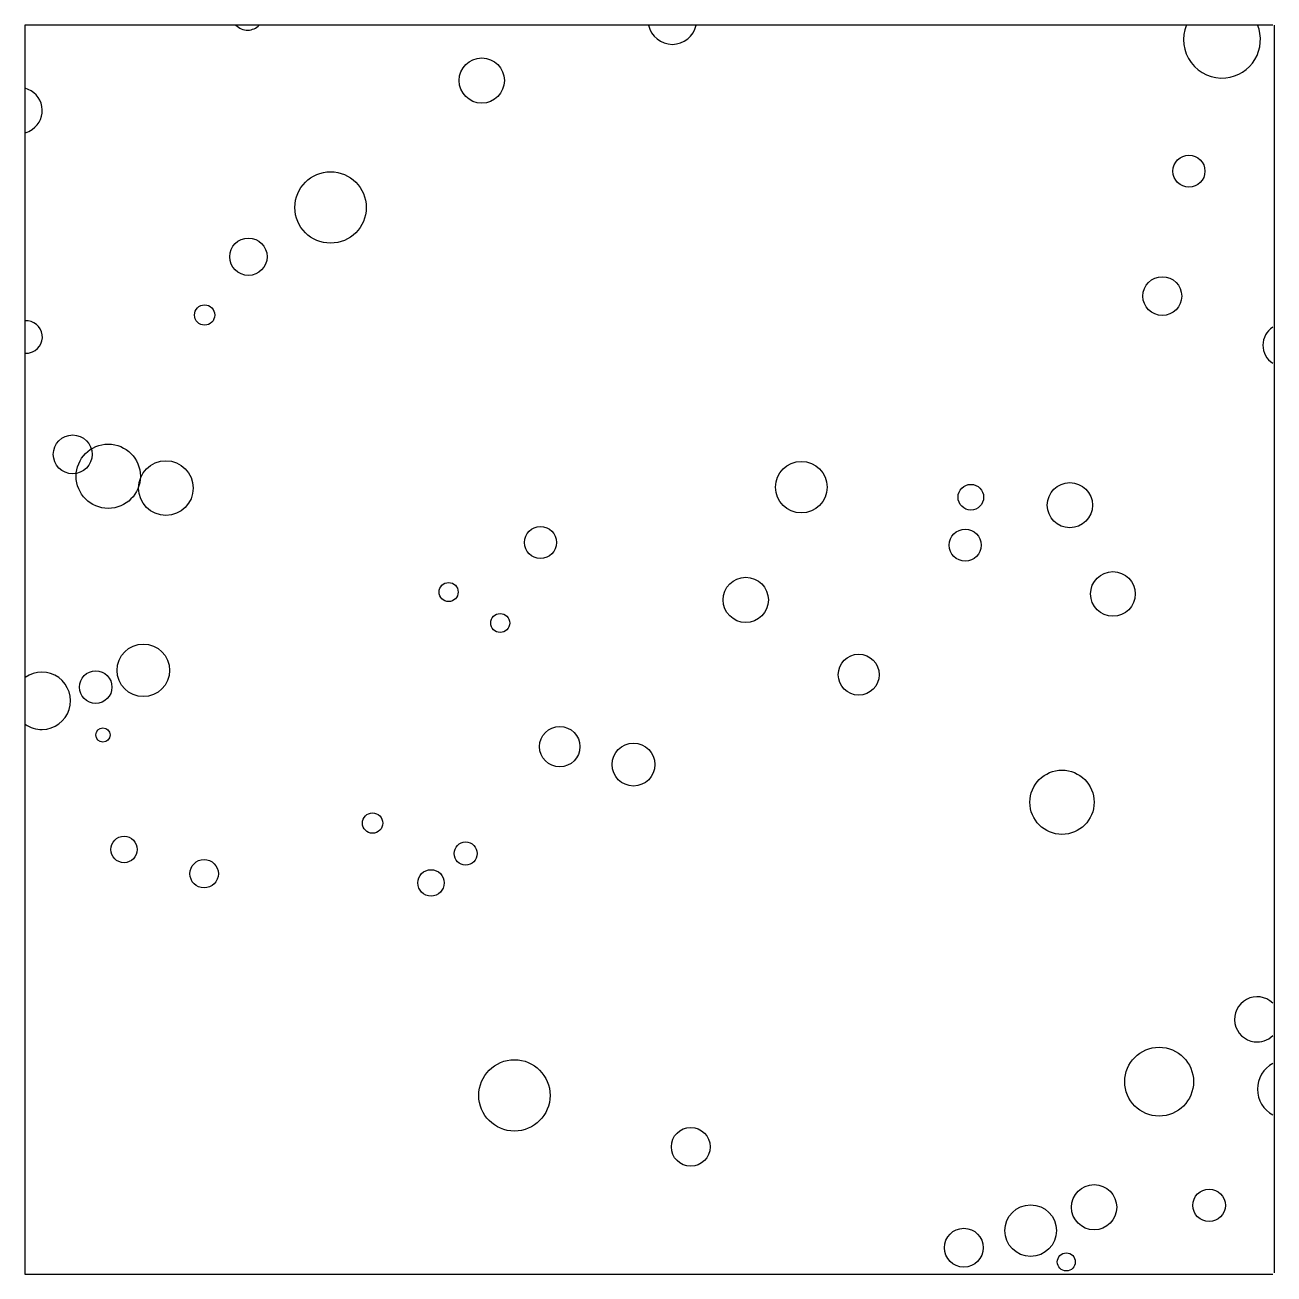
# Model space of a CAD drawing. Extents: x 9.056 to 10.04, y 4.556 to 5.54.
import ezdxf

# ---------------------------------------------------------------- set-up
doc = ezdxf.new("R2010")
doc.units = 0
doc.layers.add('LAYER1', color=7, linetype='CONTINUOUS')
doc.layers.add('LAYER12', color=5, linetype='CONTINUOUS')

msp = doc.modelspace()

# ---------------------------------------------------------------- linework, layer by layer
at = {"layer": 'LAYER1', "color": 7, "linetype": 'CONTINUOUS'}
for points in [[(9.0561, 4.5561), (9.056, 4.5561)], [(9.056, 4.5561), (10.0388, 4.5561)], [(9.056, 4.5561), (9.0561, 4.5561)], [(9.0561, 4.5561), (9.0561, 4.5561)]]:
    msp.add_lwpolyline(points, dxfattribs=at)
for centre, radius in [((9.4158, 5.4962), 0.0178), ((9.9728, 5.4248), 0.0126), ((9.2967, 5.3962), 0.0281), ((9.232, 5.3574), 0.0147), ((9.9518, 5.3264), 0.0153), ((9.1975, 5.3115), 0.008), ((9.0936, 5.2017), 0.0153), ((9.1216, 5.1845), 0.0253), ((9.167, 5.1752), 0.0215), ((9.6675, 5.1759), 0.0203), ((9.801, 5.168), 0.0101), ((9.879, 5.1617), 0.0178), ((9.462, 5.1323), 0.0126), ((9.7966, 5.1302), 0.0126), ((9.9129, 5.0918), 0.0176), ((9.3897, 5.0933), 0.0075), ((9.6237, 5.0871), 0.0178), ((9.4303, 5.0689), 0.0075), ((9.1492, 5.0316), 0.0207), ((9.7127, 5.0282), 0.0161), ((9.1117, 5.0184), 0.0128), ((9.1174, 4.9807), 0.0056), ((9.4772, 4.9715), 0.0159), ((9.5353, 4.9574), 0.0169), ((9.8728, 4.9277), 0.0253), ((9.3298, 4.9113), 0.008), ((9.134, 4.8905), 0.0104), ((9.4031, 4.8873), 0.0091), ((9.1971, 4.8714), 0.0112), ((9.3758, 4.8642), 0.0104), ((9.9493, 4.7076), 0.0271), ((9.4415, 4.6968), 0.0281), ((9.5804, 4.6563), 0.0153), ((9.8981, 4.6087), 0.0178), ((9.9887, 4.6102), 0.0128), ((9.8481, 4.5903), 0.0203), ((9.7955, 4.5768), 0.0153), ((9.8762, 4.5656), 0.0071)]:
    msp.add_circle(centre, radius, dxfattribs=at)
for centre, radius, start, end in [((9.2313, 5.5485), 0.0126, -136.8934, -89.0569), ((9.2313, 5.5485), 0.0126, -89.0569, -43.1036), ((9.5659, 5.5439), 0.0192, -167.9377, -12.0629), ((9.9988, 5.5284), 0.0303, 157.5759, -84.295), ((9.9988, 5.5284), 0.0303, -84.2949, 22.424), ((9.0515, 5.4726), 0.0181, -55.3714, 75.3261), ((9.0515, 5.4726), 0.0181, -75.3258, -55.3706), ((9.0569, 5.2942), 0.0128, -77.7582, 93.7526), ((10.048, 5.2877), 0.0169, 122.9068, -122.9068), ((9.0569, 5.2942), 0.0128, -93.7524, -77.7591), ((9.0692, 5.0076), 0.0226, -89.0679, 125.2828), ((9.0692, 5.0076), 0.0226, -125.2822, -89.0679), ((10.0265, 4.7567), 0.0178, 46.1027, -97.2031), ((10.0265, 4.7567), 0.0178, -97.2033, -46.0919), ((10.05, 4.7017), 0.0232, 118.8796, -118.8802)]:
    msp.add_arc(centre, radius, start, end, dxfattribs=at)
at = {"layer": 'LAYER12', "color": 5, "linetype": 'CONTINUOUS'}
for points in [[(10.0388, 5.5398), (9.056, 5.5398)], [(9.056, 5.5398), (9.0561, 5.5398)], [(9.0561, 5.5398), (9.056, 5.5398)], [(9.0561, 5.535), (9.0561, 5.5399)], [(9.0561, 5.5399), (9.0561, 5.5398)], [(9.0561, 5.5398), (9.0561, 5.5399)], [(9.0561, 5.5398), (9.0561, 5.5398)], [(10.0388, 5.5398), (10.0388, 5.5398)], [(10.0398, 5.5399), (10.0398, 4.5571)], [(9.0561, 4.5571), (9.0561, 5.535)], [(9.0561, 4.5561), (9.056, 4.5561)], [(9.056, 4.5561), (10.0388, 4.5561)], [(9.056, 4.5561), (9.0561, 4.5561)], [(9.0561, 4.5561), (9.0561, 4.5571)], [(9.0561, 4.5561), (9.0561, 4.5561)]]:
    msp.add_lwpolyline(points, dxfattribs=at)

doc.saveas('drawing.dxf')
